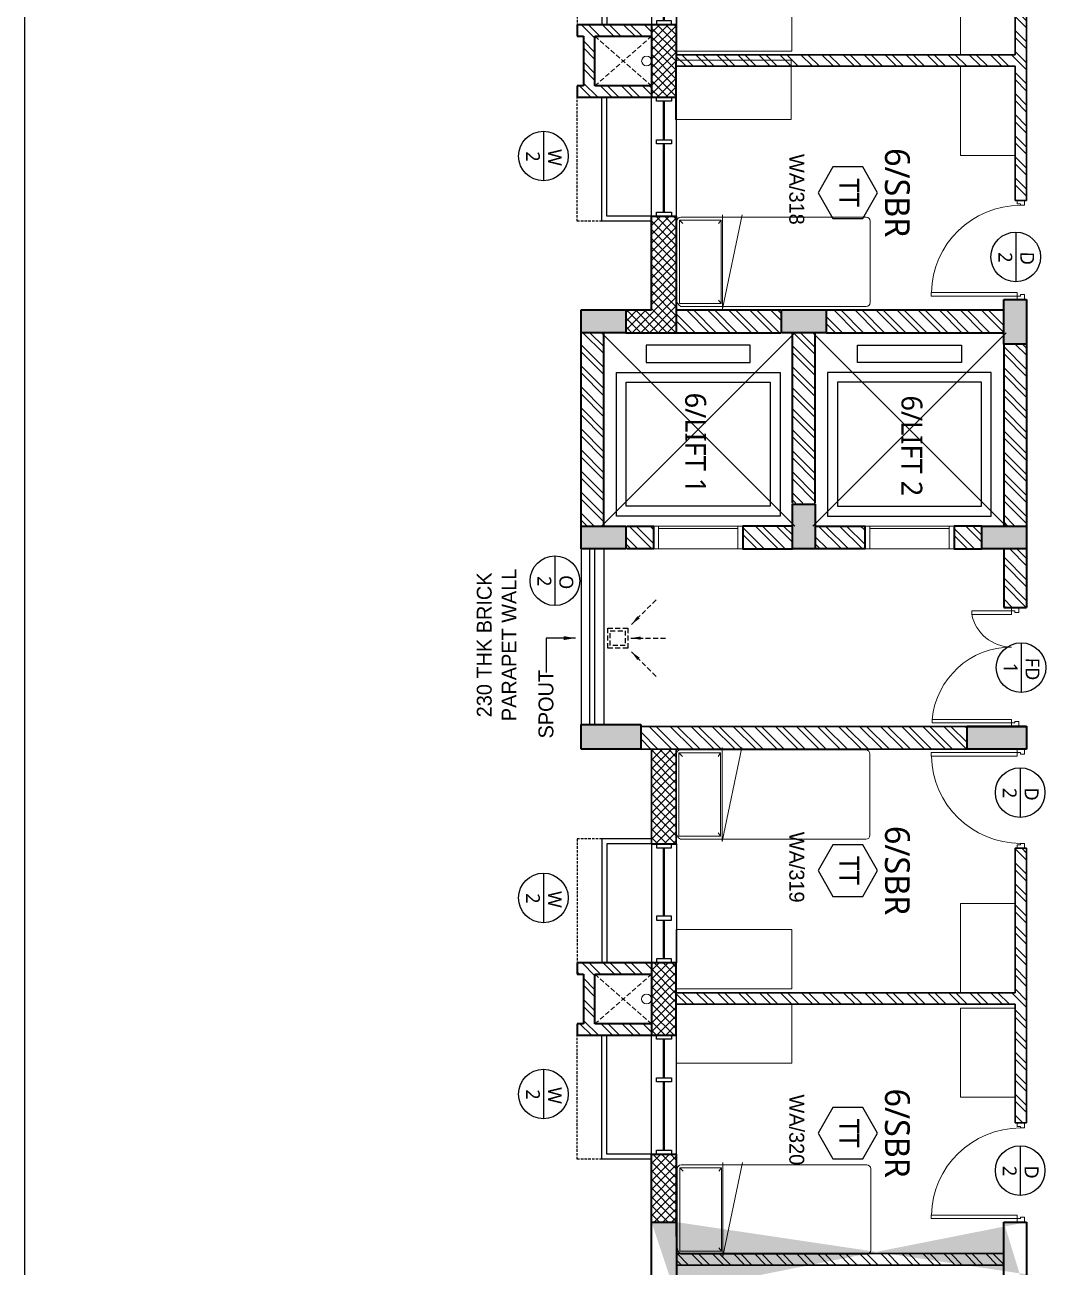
# Model space of a CAD drawing. Header units: millimetres. Extents: x -1127141 to 1597693, y -1835560 to -399335.
# Drawn here: x 1057839 to 1068214, y -523658 to -511129 of the extents above; entities that cross this region are included whole.
import ezdxf
from ezdxf.enums import TextEntityAlignment as Align

# ---------------------------------------------------------------- set-up
doc = ezdxf.new("R2010")
doc.units = ezdxf.units.MM
doc.header["$MEASUREMENT"] = 0
for name, pattern in [('DASHED2', [0.375, 0.25, -0.125]), ('HIDDEN', [0.375, 0.25, -0.125]), ('HIDDEN2', [4.7625, 3.175, -1.5875])]:
    doc.linetypes.add(name, pattern=pattern)
for name, color, linetype in [('A-Anno Tags', 6, 'Continuous'), ('A-Elevation', 4, 'Continuous'), ('A-Wall Patt', 8, 'Continuous'), ('A-Window', 4, 'Continuous'), ('Anno_Frames', 7, 'Continuous'), ('COLUMN', 5, 'Continuous'), ('elel', 6, 'Continuous'), ('S-Conc Patt', 9, 'Continuous')]:
    doc.layers.add(name, color=color, linetype=linetype)
for name, color, linetype, lineweight in [('A-Detail Lines', 8, 'Continuous', 25), ('A-Door', 4, 'Continuous', 9), ('A-Wall Sec', 1, 'Continuous', 30), ('Ann_TitleBlock 2', 5, 'Continuous', 25), ('Anno_Tittleblock', 5, 'Continuous', 13), ('column hatch', 12, 'Continuous', 5), ('E-CABLE TRAY', 32, 'Continuous', 18), ('frntr', 32, 'Continuous', 9), ('rwp', 231, 'Continuous', 5), ('S-Concrete', 40, 'Continuous', 30), ('shaft', 252, 'HIDDEN2', 5), ('text', 7, 'Continuous', 9)]:
    doc.layers.add(name, color=color, linetype=linetype, lineweight=lineweight)
doc.styles.add('IIITD @ 100', font='trebuc.ttf', dxfattribs={"height": 210})
doc.styles.get("Standard").update_dxf_attribs({"font": 'trebuc.ttf'})
doc.styles.add('TITLE', font='swissel.ttf', dxfattribs={"height": 4.3})
doc.dimstyles.new('IIITD_WD_M @ 100', dxfattribs={"dimscale": 100, "dimtxt": 1.5, "dimasz": 1, "dimexe": 0.5, "dimexo": 0.25, "dimgap": 0.3, "dimtad": 1, "dimdec": 0, "dimrnd": 5, "dimzin": 0, "dimdsep": 46, "dimtxsty": 'Standard', "dimblk": 'ARCHTICK', "dimcen": 0.2, "dimdle": 1, "dimclrd": 256, "dimclre": 256, "dimadec": 0, "dimazin": 0, "dimtfac": 1, "dimtdec": 0, "dimtofl": 0, "dimtmove": 0, "dimatfit": 0, "dimfxl": 2, "dimfxlon": 1, "dimtolj": 1, "dimtzin": 0, "dimlwd": -1, "dimlwe": -1, "dimarcsym": 0})
pattern_1 = [(315, (1237323.42, 119140.81), (106.066017, 106.066017), []), (315, (1237323.42, 119070.1), (106.066017, 106.066017), [])]

# ---------------------------------------------------------------- blocks, each defined once
blk = doc.blocks.new('*U29')
at = {"layer": 'A-Anno Tags'}
blk.add_lwpolyline([(-250, 0), (250, 0)], dxfattribs=at)
blk.add_circle((0, 0), 250, dxfattribs=at)
at = {"layer": 'Anno_Frames', "color": 7}
for tag, rotation, p in [('ENTITY', 359.7608, (15, 185)), ('ENTITYNO', 0.1757, (4, -36))]:
    blk.add_attdef(tag, text='', height=140, rotation=rotation, dxfattribs=at).set_placement(p, align=Align.TOP_CENTER)
blk = doc.blocks.new('Room Tag with Finish')
blk.add_lwpolyline([(0, 0), (-2.6, -1.5), (-2.6, -4.5), (0, -6), (2.6, -4.5), (2.6, -1.5)], close=True)
at = {"layer": 'Anno_Frames'}
blk.add_attdef('ROOM_NAME', text='', height=2.5, dxfattribs=at).set_placement((0, 0), align=Align.BOTTOM_CENTER)
blk.add_attdef('FF', text='', height=2, dxfattribs=at).set_placement((0, -1.85), align=Align.TOP_CENTER)
blk = doc.blocks.new('ABL_Door_S - 1000 x 2100-11-3 Second Floor Lvl')
at = {"layer": 'A-Door', "color": 5}
for p, q in [((-500, 38), (-450, 38)), ((-500, -38), (-500, 38)), ((-450, 38), (-450, -3)), ((450, 38), (450, -3)), ((500, 38), (450, 38)), ((500, -38), (500, 38)), ((-500, -38), (-465, -38)), ((-465, -3), (-450, -3)), ((-465, -38), (-465, -3)), ((-430, -38), (-465, -38)), ((465, -3), (450, -3)), ((465, -38), (465, -3)), ((500, -38), (465, -38))]:
    blk.add_line(p, q, dxfattribs=at)
at = {"layer": 'A-Door', "color": 5, "lineweight": 18}
for p, q in [((-465, -38), (-465, -903)), ((-430, -38), (-430, -903)), ((-430, -903), (-465, -903))]:
    blk.add_line(p, q, dxfattribs=at)
at = {"layer": 'A-Door'}
blk.add_arc((-450, -2), 900, 271.2981, 359.9894, dxfattribs=at)
blk = doc.blocks.new('Lift Door')
at = {"layer": 'A-Door'}
for p, q in [((-15860, -5817), (-15860, -6617)), ((-15655, -6617), (-15655, -5817)), ((-15630, -6617), (-15630, -5817))]:
    blk.add_line(p, q, dxfattribs=at)
for points in [[(-15860, -5767), (-15860, -5817), (-15630, -5817), (-15630, -5767)], [(-15860, -6667), (-15860, -6617), (-15630, -6617), (-15630, -6667)]]:
    blk.add_lwpolyline(points, dxfattribs=at)
blk = doc.blocks.new('Lift Room')
at = {"layer": 'A-Detail Lines'}
for p, q in [((-15630, 122925), (-13680, 124875)), ((-15630, 124875), (-13680, 122925))]:
    blk.add_line(p, q, dxfattribs=at)
blk.add_lwpolyline([(-15430, 124625), (-14180, 124625), (-14180, 123175), (-15430, 123175)], close=True, dxfattribs=at)
at = {"layer": 'A-Elevation'}
for points in [[(-15530, 124725), (-14080, 124725), (-14080, 123075), (-15530, 123075)], [(-13805, 124425), (-13980, 124425), (-13980, 123375), (-13805, 123375)]]:
    blk.add_lwpolyline(points, close=True, dxfattribs=at)
blk = doc.blocks.new('W 1200')
at = {"layer": 'A-Window', "linetype": 'HIDDEN', "ltscale": 100}
for p, q in [((552588, 7900), (552588, 9150)), ((552838, 7900), (552588, 7900))]:
    blk.add_line(p, q, dxfattribs=at)
at = {"layer": 'A-Window', "color": 2, "lineweight": 40}
for p, q in [((553463, 8720), (553463, 9110)), ((553463, 7990), (553463, 8680))]:
    blk.add_line(p, q, dxfattribs=at)
at = {"layer": 'A-Window', "color": 5}
for points in [[(553338, 7900), (552838, 7900), (552838, 9150)], [(553338, 7950), (552888, 7950), (552888, 9150)]]:
    blk.add_lwpolyline(points, dxfattribs=at)
at = {"layer": 'A-Window'}
for points in [[(553338, 7950), (553338, 9150)], [(553588, 7950), (553588, 9150)], [(553388, 8680), (553388, 8720), (553538, 8720), (553538, 8680), (553388, 8680)]]:
    blk.add_lwpolyline(points, dxfattribs=at)
for points in [[(553388, 9150), (553538, 9150), (553538, 9110), (553388, 9110)], [(553388, 7990), (553538, 7990), (553538, 7950), (553388, 7950)]]:
    blk.add_lwpolyline(points, close=True, dxfattribs=at)
blk = doc.blocks.new('Door 1200')
at = {"layer": 'A-Door', "color": 5, "lineweight": 18}
for p, q in [((524084, 16182), (524084, 16132)), ((524084, 16182), (524159, 16182)), ((524159, 16182), (524159, 16147)), ((524084, 16132), (524124, 16132)), ((524124, 16147), (524124, 16132)), ((524159, 16147), (524124, 16147)), ((524159, 16147), (524557, 16147)), ((524159, 16112), (524159, 16147)), ((524159, 16112), (524557, 16112)), ((524557, 16147), (524557, 16112)), ((524159, 15052), (524159, 15017)), ((524159, 15052), (524958, 15052)), ((524958, 15017), (524958, 15052)), ((524084, 15032), (524124, 15032)), ((524084, 14982), (524084, 15032)), ((524084, 14982), (524159, 14982)), ((524124, 15017), (524124, 15032)), ((524159, 15017), (524124, 15017)), ((524159, 14982), (524159, 15017)), ((524159, 15017), (524958, 15017))]:
    blk.add_line(p, q, dxfattribs=at)
at = {"layer": 'A-Door', "lineweight": 18}
for centre, radius, start, end in [((524155, 16193), 411, 270.5695, 348.692), ((524157, 14978), 804, 5.3147, 89.8716)]:
    blk.add_arc(centre, radius, start, end, dxfattribs=at)
blk = doc.blocks.new('*U377')
at = {"layer": 'A-Anno Tags'}
blk.add_lwpolyline([(-250, 0), (250, 0)], dxfattribs=at)
blk.add_circle((0, 0), 250, dxfattribs=at)
at = {"layer": 'Anno_Frames', "color": 7}
for tag, rotation, p in [('ENTITY', 359.7608, (15, 185)), ('ENTITYNO', 0.1757, (4, -36))]:
    blk.add_attdef(tag, text='', height=140, rotation=rotation, dxfattribs=at).set_placement(p, align=Align.TOP_CENTER)
blk = doc.blocks.new('_ArchTick')
at = {"color": 0, "linetype": 'ByBlock', "const_width": 0.15}
blk.add_lwpolyline([(-0.5, -0.5), (0.5, 0.5)], dxfattribs=at)
blk = doc.blocks.new('GFHRTRTWHT')
at = {"layer": 'S-Conc Patt'}
h = blk.add_hatch(color=256, dxfattribs=at)
h.paths.add_polyline_path([(165415, -28821), (166151, -28678), (166198, -28923), (165462, -29067)])
h.paths.add_polyline_path([(149747, -32123), (149699, -31878), (150720, -31679), (150768, -31925)])
h.paths.add_polyline_path([(162410, -29662), (162362, -29416), (163383, -29218), (163431, -29463)])
h.paths.add_polyline_path([(159244, -30277), (159196, -30032), (160217, -29833), (160265, -30079)])
h.paths.add_polyline_path([(156078, -30892), (156031, -30647), (157052, -30449), (157099, -30694)])
h.paths.add_polyline_path([(152913, -31508), (152865, -31262), (153886, -31064), (153934, -31309)])
h.paths.add_polyline_path([(160824, -21505), (160777, -21259), (161797, -21061), (161845, -21306)])
h.paths.add_polyline_path([(157659, -22120), (157611, -21875), (158632, -21676), (158679, -21922)])
h.paths.add_polyline_path([(154492, -22733), (154445, -22488), (155466, -22289), (155513, -22535)])
h.paths.add_polyline_path([(144995, -24579), (144947, -24334), (145968, -24136), (146016, -24381)])
h.paths.add_polyline_path([(148161, -23964), (148113, -23719), (149134, -23520), (149182, -23766)])
h.paths.add_polyline_path([(151327, -23349), (151279, -23103), (152300, -22905), (152348, -23150)])
h.paths.add_polyline_path([(159449, -26641), (159493, -26866), (158757, -27009), (158713, -26784)])
h.paths.add_polyline_path([(159119, -24943), (159163, -25169), (158427, -25312), (158383, -25086)])
h.paths.add_polyline_path([(153117, -27871), (153161, -28097), (152425, -28240), (152381, -28014)])
h.paths.add_polyline_path([(152788, -26174), (152831, -26400), (152095, -26543), (152051, -26317)])
h.paths.add_polyline_path([(146765, -29106), (146809, -29332), (146073, -29475), (146029, -29249)])
h.paths.add_polyline_path([(146435, -27409), (146479, -27634), (145743, -27777), (145699, -27552)])
h.paths.add_polyline_path([(169725, -26364), (169582, -25628), (169827, -25581), (169971, -26317)])
h.paths.add_polyline_path([(142808, -35843), (142058, -35843), (142058, -35593), (142808, -35593)])
h.paths.add_polyline_path([(139713, -35843), (138963, -35843), (138963, -35593), (139713, -35593)])
h.paths.add_polyline_path([(136678, -35843), (135928, -35843), (135928, -35593), (136678, -35593)])
h.paths.add_polyline_path([(165638, -25438), (165049, -25553), (165093, -25778), (165682, -25664)])
h.paths.add_polyline_path([(169131, -23307), (168988, -22571), (169233, -22523), (169376, -23259)])
h.paths.add_polyline_path([(168392, -19504), (168248, -18768), (168494, -18720), (168637, -19456)])
h.paths.add_polyline_path([(164037, -19586), (164479, -19500), (164523, -19726), (164081, -19812)])
h.paths.add_polyline_path([(164628, -22048), (164542, -21606), (164768, -21562), (164854, -22004)])
h.paths.add_polyline_path([(166371, -19591), (166285, -19149), (166511, -19105), (166597, -19547)])
h.paths.add_polyline_path([(167153, -23615), (167067, -23173), (167293, -23129), (167379, -23571)])
h.paths.add_polyline_path([(166973, -21480), (166531, -21566), (166487, -21340), (166929, -21254)])
h.paths.add_polyline_path([(165154, -23549), (165240, -23991), (165014, -24034), (164928, -23593)])
h.paths.add_polyline_path([(140657, -22684), (139921, -22827), (139873, -22582), (140610, -22439)])
h.paths.add_polyline_path([(142827, -28344), (142713, -27755), (142938, -27711), (143053, -28300)])
h.paths.add_polyline_path([(142126, -30243), (141390, -30386), (141346, -30160), (142083, -30017)])
h.paths.add_polyline_path([(142707, -23794), (141971, -23937), (141923, -23691), (142659, -23548)])
h.paths.add_polyline_path([(141796, -28545), (141060, -28688), (141012, -28442), (141749, -28299)])
h.paths.add_polyline_path([(142805, -33732), (142069, -33876), (142021, -33630), (142757, -33487)])
h.paths.add_polyline_path([(142424, -22341), (141688, -22484), (141640, -22238), (142376, -22095)])
h.paths.add_polyline_path([(137115, -23373), (136379, -23516), (136331, -23270), (137067, -23127)])
h.paths.add_polyline_path([(138258, -29232), (137521, -29375), (137474, -29130), (138210, -28987)])
h.paths.add_polyline_path([(147487, -32822), (146677, -32980), (146630, -32734), (147440, -32577)])
h.paths.add_polyline_path([(136178, -29382), (136178, -30030), (135928, -30030), (135928, -29430)])
h.paths.add_polyline_path([(157993, -63034), (157243, -63034), (157243, -62784), (157993, -62784)])
h.paths.add_polyline_path([(157993, -57754), (157243, -57754), (157243, -57524), (157993, -57524)])
h.paths.add_polyline_path([(157993, -54224), (157243, -54224), (157243, -53974), (157993, -53974)])
h.paths.add_polyline_path([(157993, -59484), (157243, -59484), (157243, -59254), (157993, -59254)])
h.paths.add_polyline_path([(152733, -63034), (151983, -63034), (151983, -62784), (152733, -62784)])
h.paths.add_polyline_path([(152733, -57754), (151983, -57754), (151983, -57524), (152733, -57524)])
h.paths.add_polyline_path([(152733, -54224), (151983, -54224), (151983, -53974), (152733, -53974)])
h.paths.add_polyline_path([(152733, -59484), (151983, -59484), (151983, -59254), (152733, -59254)])
h.paths.add_polyline_path([(147473, -57754), (146723, -57754), (146723, -57524), (147473, -57524)])
h.paths.add_polyline_path([(142628, -51954), (141878, -51954), (141878, -52204), (142628, -52204)])
h.paths.add_polyline_path([(138963, -51954), (139713, -51954), (139713, -52204), (138963, -52204)])
h.paths.add_polyline_path([(135928, -51954), (136678, -51954), (136678, -52204), (135928, -52204)])
h.paths.add_polyline_path([(167378, -54224), (166778, -54224), (166778, -53974), (167378, -53974)])
h.paths.add_polyline_path([(142703, -53974), (141953, -53974), (141953, -54224), (142703, -54224)])
h.paths.add_polyline_path([(147473, -54224), (146723, -54224), (146723, -53974), (147473, -53974)])
h.paths.add_polyline_path([(163178, -54224), (162578, -54224), (162578, -53974), (163178, -53974)])
h.paths.add_polyline_path([(166778, -57524), (167378, -57524), (167378, -57754), (166778, -57754)])
h.paths.add_polyline_path([(163178, -57754), (162578, -57754), (162578, -57524), (163178, -57524)])
h.paths.add_polyline_path([(144503, -63994), (143753, -63994), (143753, -63744), (144503, -63744)])
h.paths.add_polyline_path([(136178, -59504), (136178, -58754), (135928, -58754), (135928, -59504)])
h.paths.add_polyline_path([(139098, -59504), (138348, -59504), (138348, -59254), (139098, -59254)])
h.paths.add_polyline_path([(144503, -65474), (143753, -65474), (143753, -65224), (144503, -65224)])
h.paths.add_polyline_path([(142703, -65474), (141953, -65474), (141953, -65224), (142703, -65224)])
h.paths.add_polyline_path([(142703, -59504), (141953, -59504), (141953, -59254), (142703, -59254)])
h.paths.add_polyline_path([(142703, -57754), (141953, -57754), (141953, -57524), (142703, -57524)])
h.paths.add_polyline_path([(143753, -59854), (143753, -59254), (143983, -59254), (143983, -59854)])
h.paths.add_polyline_path([(164943, -59704), (164943, -59254), (165173, -59254), (165173, -59704)])
h.paths.add_polyline_path([(162658, -59254), (163108, -59254), (163108, -59484), (162658, -59484)])
h.paths.add_polyline_path([(164943, -63744), (164943, -63294), (165173, -63294), (165173, -63744)])
h.paths.add_polyline_path([(162763, -63744), (162763, -63294), (162993, -63294), (162993, -63744)])
h.paths.add_polyline_path([(165173, -61614), (164723, -61614), (164723, -61384), (165173, -61384)])
h.paths.add_polyline_path([(162763, -61724), (162763, -61274), (162993, -61274), (162993, -61724)])
h.paths.add_polyline_path([(166963, -59854), (166963, -59254), (167193, -59254), (167193, -59854)])
h.paths.add_polyline_path([(147213, -63994), (147213, -63244), (146963, -63244), (146963, -63994)])
h.paths.add_polyline_path([(166943, -63743), (166943, -63143), (167193, -63143), (167193, -63743)])
h.paths.add_polyline_path([(139098, -65474), (138348, -65474), (138348, -65224), (139098, -65224)])
h.paths.add_polyline_path([(147193, -59254), (147193, -60004), (146963, -60004), (146963, -59254)])
edge = h.paths.add_edge_path()
edge.add_line((172713, -63034), (171963, -63034))
edge.add_line((171963, -62784), (172713, -62784))
edge.add_line((171963, -63034), (171963, -62784))
edge.add_line((172713, -57754), (171963, -57754))
edge.add_line((171963, -57524), (172713, -57524))
edge.add_line((171963, -57754), (171963, -57524))
edge.add_line((172713, -54224), (171963, -54224))
edge.add_line((171963, -53974), (172713, -53974))
edge.add_line((171963, -54224), (171963, -53974))
edge.add_line((172713, -59484), (171963, -59484))
edge.add_line((171963, -59254), (172713, -59254))
edge.add_line((171963, -59484), (171963, -59254))
h.paths.add_polyline_path([(183233, -57754), (182483, -57754), (182483, -57524), (183233, -57524)])
h.paths.add_polyline_path([(183233, -54224), (182483, -54224), (182483, -53974), (183233, -53974)])
h.paths.add_polyline_path([(182993, -59254), (182993, -60004), (182763, -60004), (182763, -59254)])
h.paths.add_polyline_path([(177973, -63034), (177223, -63034), (177223, -62784), (177973, -62784)])
h.paths.add_polyline_path([(177973, -57754), (177223, -57754), (177223, -57524), (177973, -57524)])
h.paths.add_polyline_path([(177973, -54224), (177223, -54224), (177223, -53974), (177973, -53974)])
h.paths.add_polyline_path([(177973, -59484), (177223, -59484), (177223, -59254), (177973, -59254)])
h.paths.add_polyline_path([(172713, -63034), (171963, -63034), (171963, -62784), (172713, -62784)], flags=17)
h.paths.add_polyline_path([(172713, -57754), (171963, -57754), (171963, -57524), (172713, -57524)], flags=17)
h.paths.add_polyline_path([(172713, -54224), (171963, -54224), (171963, -53974), (172713, -53974)], flags=17)
h.paths.add_polyline_path([(172713, -59484), (171963, -59484), (171963, -59254), (172713, -59254)], flags=17)
h.paths.add_polyline_path([(190398, -64829), (190398, -64229), (190148, -64229), (190148, -64829)])
h.paths.add_polyline_path([(190398, -54224), (189798, -54224), (189798, -53974), (190398, -53974)])
h.paths.add_polyline_path([(186198, -54224), (185598, -54224), (185598, -53974), (186198, -53974)])
h.paths.add_polyline_path([(190398, -57754), (189798, -57754), (189798, -57524), (190398, -57524)])
h.paths.add_polyline_path([(186198, -57754), (185598, -57754), (185598, -57524), (186198, -57524)])
h.paths.add_polyline_path([(190398, -60004), (190398, -59254), (190148, -59254), (190148, -60004)])
h.paths.add_polyline_path([(185448, -64829), (186198, -64829), (186198, -64579), (185448, -64579)])
h.paths.add_polyline_path([(186198, -60004), (186198, -59254), (185968, -59254), (185968, -60004)])
h.paths.add_polyline_path([(182743, -64829), (182743, -64079), (182993, -64079), (182993, -64829)])
at = {"layer": 'S-Concrete', "lineweight": 35}
for p, q in [((162658, -59484), (162658, -59254)), ((162658, -59254), (163108, -59254)), ((163108, -59254), (163108, -59484)), ((164943, -59254), (165173, -59254)), ((164943, -59704), (164943, -59254)), ((165173, -59254), (165173, -59704)), ((166963, -59254), (167193, -59254)), ((166963, -59854), (166963, -59254)), ((167193, -59254), (167193, -59854)), ((171963, -59484), (171963, -59254)), ((171963, -59254), (172713, -59254)), ((163108, -59484), (162658, -59484)), ((172713, -59484), (171963, -59484)), ((165173, -59704), (164943, -59704)), ((167193, -59854), (166963, -59854)), ((162763, -61274), (162993, -61274)), ((162763, -61724), (162763, -61274)), ((162993, -61274), (162993, -61724)), ((164723, -61614), (164723, -61384)), ((164723, -61384), (165173, -61384)), ((165173, -61384), (165173, -61614)), ((165173, -61614), (164723, -61614)), ((162993, -61724), (162763, -61724)), ((171963, -63034), (171963, -62784)), ((171963, -62784), (172713, -62784)), ((166943, -63143), (167193, -63143)), ((166943, -63743), (166943, -63143)), ((167193, -63143), (167193, -63743)), ((172713, -63034), (171963, -63034)), ((162763, -63294), (162993, -63294)), ((162763, -63744), (162763, -63294)), ((162993, -63294), (162993, -63744)), ((164943, -63294), (165173, -63294)), ((164943, -63744), (164943, -63294)), ((165173, -63294), (165173, -63744)), ((162993, -63744), (162763, -63744)), ((165173, -63744), (164943, -63744)), ((167193, -63743), (166943, -63743))]:
    blk.add_line(p, q, dxfattribs=at)
blk = doc.blocks.new('bed')
at = {"layer": 'frntr'}
for p, q in [((268673, -306927), (268673, -308179)), ((269533, -306887), (268713, -306887)), ((269573, -308377), (269573, -306927)), ((269598, -308377), (268648, -308179)), ((268673, -308179), (268673, -308377)), ((268648, -308377), (269448, -308377)), ((268673, -308377), (268673, -308797)), ((269543, -308391), (268703, -308391)), ((268703, -308391), (268703, -308811)), ((268703, -308391), (268738, -308417)), ((269598, -308377), (269448, -308377)), ((269543, -308391), (269508, -308417)), ((269543, -308811), (269543, -308391)), ((269573, -308797), (269573, -308377)), ((268703, -308811), (268738, -308777)), ((268703, -308811), (269543, -308811)), ((268713, -308837), (269510, -308837))]:
    blk.add_line(p, q, dxfattribs=at)
for centre, radius, start, end in [((268713, -306927), 40, 90, 180), ((269533, -306927), 40, 0, 90), ((268713, -308797), 40, 180, 270), ((269506, -308762), 75.2, 267.3338, 332.1559)]:
    blk.add_arc(centre, radius, start, end, dxfattribs=at)
blk = doc.blocks.new('wardrobe')
at = {"layer": 'frntr'}
for p, q in [((266249, -309334), (266799, -309334)), ((266249, -310234), (266249, -309334)), ((266799, -310234), (266799, -309334)), ((266799, -309334), (266799, -310234)), ((266799, -310234), (266249, -310234))]:
    blk.add_line(p, q, dxfattribs=at)
blk = doc.blocks.new('table')
at = {"layer": 'frntr'}
for p, q in [((268968, -309087), (269568, -309087)), ((268968, -309087), (268968, -310253)), ((269568, -310255), (269568, -309087)), ((268968, -310253), (269568, -310253))]:
    blk.add_line(p, q, dxfattribs=at)
blk = doc.blocks.new('aaa')
at = {"layer": 'frntr', "rotation": 90}
blk.add_blockref('wardrobe', (-40627, -573636), dxfattribs=at)
at = {"layer": 'frntr'}
for name, p in [('bed', (-1515, -1414)), ('table', (0, 0))]:
    blk.add_blockref(name, p, dxfattribs=at)
blk = doc.blocks.new('bbbb')
at = {"layer": 'frntr', "rotation": 90}
blk.add_blockref('wardrobe', (-39613, -573636), dxfattribs=at)
at = {"layer": 'frntr'}
for name, p in [('bed', (2630, -1404)), ('table', (710, 0))]:
    blk.add_blockref(name, p, dxfattribs=at)
blk = doc.blocks.new('column 2.04')
at = {"layer": 'S-Conc Patt'}
h = blk.add_hatch(color=256, dxfattribs=at)
h.paths.add_polyline_path([(552592, -205173), (553328, -205030), (553376, -205276), (552640, -205419)])
h.paths.add_polyline_path([(536924, -208475), (536877, -208230), (537898, -208032), (537945, -208277)])
h.paths.add_polyline_path([(549587, -206014), (549540, -205769), (550561, -205570), (550608, -205816)])
h.paths.add_polyline_path([(546422, -206629), (546374, -206384), (547395, -206185), (547443, -206431)])
h.paths.add_polyline_path([(543256, -207245), (543208, -206999), (544229, -206801), (544277, -207046)])
h.paths.add_polyline_path([(540090, -207860), (540042, -207615), (541063, -207416), (541111, -207662)])
h.paths.add_polyline_path([(548002, -197857), (547954, -197611), (548975, -197413), (549023, -197658)])
h.paths.add_polyline_path([(544836, -198472), (544788, -198227), (545809, -198028), (545857, -198274)])
h.paths.add_polyline_path([(541670, -199086), (541622, -198840), (542643, -198642), (542691, -198887)])
h.paths.add_polyline_path([(532173, -200932), (532125, -200686), (533146, -200488), (533194, -200733)])
h.paths.add_polyline_path([(535338, -200316), (535291, -200071), (536312, -199872), (536359, -200118)])
h.paths.add_polyline_path([(538504, -199701), (538456, -199455), (539477, -199257), (539525, -199502)])
h.paths.add_polyline_path([(546627, -202993), (546670, -203219), (545934, -203362), (545890, -203136)])
h.paths.add_polyline_path([(546297, -201295), (546340, -201521), (545604, -201664), (545560, -201438)])
h.paths.add_polyline_path([(540295, -204224), (540339, -204449), (539603, -204592), (539559, -204367)])
h.paths.add_polyline_path([(539965, -202526), (540009, -202752), (539273, -202895), (539229, -202669)])
h.paths.add_polyline_path([(533943, -205458), (533986, -205684), (533250, -205827), (533206, -205601)])
h.paths.add_polyline_path([(533613, -203761), (533656, -203987), (532920, -204130), (532876, -203904)])
h.paths.add_polyline_path([(556903, -202717), (556760, -201981), (557005, -201933), (557148, -202669)])
h.paths.add_polyline_path([(529985, -212195), (529236, -212195), (529236, -211945), (529985, -211945)])
h.paths.add_polyline_path([(526890, -212195), (526140, -212195), (526140, -211945), (526890, -211945)])
h.paths.add_polyline_path([(523855, -212195), (523105, -212195), (523105, -211945), (523855, -211945)])
h.paths.add_polyline_path([(552816, -201790), (552227, -201905), (552271, -202131), (552860, -202016)])
h.paths.add_polyline_path([(556308, -199659), (556165, -198923), (556411, -198875), (556554, -199611)])
h.paths.add_polyline_path([(555569, -195856), (555426, -195120), (555671, -195072), (555815, -195808)])
h.paths.add_polyline_path([(551215, -195938), (551657, -195853), (551700, -196078), (551259, -196164)])
h.paths.add_polyline_path([(551805, -198400), (551719, -197959), (551945, -197915), (552031, -198356)])
h.paths.add_polyline_path([(553549, -195943), (553463, -195501), (553689, -195458), (553774, -195899)])
h.paths.add_polyline_path([(554331, -199967), (554245, -199525), (554471, -199482), (554557, -199923)])
h.paths.add_polyline_path([(554150, -197832), (553709, -197918), (553665, -197692), (554106, -197607)])
h.paths.add_polyline_path([(552331, -199901), (552417, -200343), (552191, -200387), (552106, -199945)])
h.paths.add_polyline_path([(527835, -199036), (527099, -199179), (527051, -198934), (527787, -198791)])
h.paths.add_polyline_path([(530005, -204696), (529890, -204107), (530116, -204064), (530230, -204653)])
h.paths.add_polyline_path([(529304, -206595), (528568, -206738), (528524, -206512), (529260, -206369)])
h.paths.add_polyline_path([(529884, -200146), (529148, -200289), (529100, -200043), (529837, -199900)])
h.paths.add_polyline_path([(528920, -212495), (528320, -212495), (528320, -212245), (528920, -212245)])
h.paths.add_polyline_path([(523855, -212495), (523105, -212495), (523105, -212245), (523855, -212245)])
h.paths.add_polyline_path([(531575, -212245), (532175, -212245), (532175, -212495), (531575, -212495)])
h.paths.add_polyline_path([(526890, -212495), (526140, -212495), (526140, -212245), (526890, -212245)])
h.paths.add_polyline_path([(528974, -204897), (528238, -205040), (528190, -204794), (528926, -204651)])
h.paths.add_polyline_path([(529982, -210085), (529246, -210228), (529198, -209982), (529935, -209839)])
h.paths.add_polyline_path([(529602, -198693), (528865, -198836), (528818, -198590), (529554, -198447)])
h.paths.add_polyline_path([(524292, -199725), (523556, -199868), (523509, -199622), (524245, -199479)])
h.paths.add_polyline_path([(525435, -205585), (524699, -205728), (524651, -205482), (525387, -205339)])
h.paths.add_polyline_path([(534665, -209174), (533855, -209332), (533807, -209086), (534617, -208929)])
h.paths.add_polyline_path([(523355, -205734), (523355, -206382), (523105, -206382), (523105, -205782)])
h.paths.add_polyline_path([(545171, -239386), (544421, -239386), (544421, -239136), (545171, -239136)])
h.paths.add_polyline_path([(545171, -234106), (544421, -234106), (544421, -233876), (545171, -233876)])
h.paths.add_polyline_path([(545171, -230576), (544421, -230576), (544421, -230326), (545171, -230326)])
h.paths.add_polyline_path([(545171, -235836), (544421, -235836), (544421, -235606), (545171, -235606)])
h.paths.add_polyline_path([(539911, -239386), (539161, -239386), (539161, -239136), (539911, -239136)])
h.paths.add_polyline_path([(539911, -234106), (539161, -234106), (539161, -233876), (539911, -233876)])
h.paths.add_polyline_path([(539911, -230576), (539161, -230576), (539161, -230326), (539911, -230326)])
h.paths.add_polyline_path([(539911, -235836), (539161, -235836), (539161, -235606), (539911, -235606)])
h.paths.add_polyline_path([(534651, -234106), (533901, -234106), (533901, -233876), (534651, -233876)])
h.paths.add_polyline_path([(529806, -228306), (529056, -228306), (529056, -228556), (529806, -228556)])
h.paths.add_polyline_path([(526140, -228306), (526890, -228306), (526890, -228556), (526140, -228556)])
h.paths.add_polyline_path([(523105, -228306), (523855, -228306), (523855, -228556), (523105, -228556)])
h.paths.add_polyline_path([(554556, -230576), (553956, -230576), (553956, -230326), (554556, -230326)])
h.paths.add_polyline_path([(529881, -230326), (529131, -230326), (529131, -230576), (529881, -230576)])
h.paths.add_polyline_path([(534651, -230576), (533901, -230576), (533901, -230326), (534651, -230326)])
h.paths.add_polyline_path([(550356, -230576), (549756, -230576), (549756, -230326), (550356, -230326)])
h.paths.add_polyline_path([(553956, -233876), (554556, -233876), (554556, -234106), (553956, -234106)])
h.paths.add_polyline_path([(550356, -234106), (549756, -234106), (549756, -233876), (550356, -233876)])
h.paths.add_polyline_path([(531681, -240346), (530931, -240346), (530931, -240096), (531681, -240096)])
h.paths.add_polyline_path([(523355, -235856), (523355, -235106), (523105, -235106), (523105, -235856)])
h.paths.add_polyline_path([(526276, -235856), (525526, -235856), (525526, -235606), (526276, -235606)])
h.paths.add_polyline_path([(531681, -241826), (530931, -241826), (530931, -241576), (531681, -241576)])
h.paths.add_polyline_path([(529881, -241826), (529131, -241826), (529131, -241576), (529881, -241576)])
h.paths.add_polyline_path([(529881, -235856), (529131, -235856), (529131, -235606), (529881, -235606)])
h.paths.add_polyline_path([(529881, -234106), (529131, -234106), (529131, -233876), (529881, -233876)])
h.paths.add_polyline_path([(530931, -236206), (530931, -235606), (531161, -235606), (531161, -236206)])
h.paths.add_polyline_path([(552121, -236056), (552121, -235606), (552351, -235606), (552351, -236056)])
h.paths.add_polyline_path([(549836, -235606), (550286, -235606), (550286, -235836), (549836, -235836)])
h.paths.add_polyline_path([(552121, -240096), (552121, -239646), (552351, -239646), (552351, -240096)])
h.paths.add_polyline_path([(549941, -240096), (549941, -239646), (550171, -239646), (550171, -240096)])
h.paths.add_polyline_path([(552351, -237966), (551901, -237966), (551901, -237736), (552351, -237736)])
h.paths.add_polyline_path([(549941, -238076), (549941, -237626), (550171, -237626), (550171, -238076)])
h.paths.add_polyline_path([(554141, -236206), (554141, -235606), (554371, -235606), (554371, -236206)])
h.paths.add_polyline_path([(534391, -240346), (534391, -239596), (534141, -239596), (534141, -240346)])
h.paths.add_polyline_path([(554121, -240095), (554121, -239495), (554371, -239495), (554371, -240095)])
h.paths.add_polyline_path([(523105, -228006), (523855, -228006), (523855, -228256), (523105, -228256)])
h.paths.add_polyline_path([(532175, -228256), (531575, -228256), (531575, -228006), (532175, -228006)])
h.paths.add_polyline_path([(528320, -217506), (528920, -217506), (528920, -217736), (528320, -217736)])
h.paths.add_polyline_path([(528920, -228256), (528320, -228256), (528320, -228006), (528920, -228006)])
h.paths.add_polyline_path([(528320, -222766), (528920, -222766), (528920, -222996), (528320, -222996)])
h.paths.add_polyline_path([(526890, -217736), (526290, -217736), (526290, -217506), (526890, -217506)])
h.paths.add_polyline_path([(526890, -222996), (526290, -222996), (526290, -222766), (526890, -222766)])
h.paths.add_polyline_path([(526140, -228006), (526890, -228006), (526890, -228256), (526140, -228256)])
h.paths.add_polyline_path([(526276, -241826), (525526, -241826), (525526, -241576), (526276, -241576)])
h.paths.add_polyline_path([(523355, -217321), (523355, -217921), (523105, -217921), (523105, -217321)])
h.paths.add_polyline_path([(523355, -222581), (523355, -223181), (523105, -223181), (523105, -222581)])
h.paths.add_polyline_path([(532175, -217320), (532175, -217920), (531925, -217920), (531925, -217320)])
h.paths.add_polyline_path([(532175, -222581), (532175, -223181), (531925, -223181), (531925, -222581)])
h.paths.add_polyline_path([(534371, -235606), (534371, -236356), (534141, -236356), (534141, -235606)])
edge = h.paths.add_edge_path()
edge.add_line((559891, -239386), (559141, -239386))
edge.add_line((559141, -239136), (559891, -239136))
edge.add_line((559141, -239386), (559141, -239136))
edge.add_line((559891, -234106), (559141, -234106))
edge.add_line((559141, -233876), (559891, -233876))
edge.add_line((559141, -234106), (559141, -233876))
edge.add_line((559891, -230576), (559141, -230576))
edge.add_line((559141, -230326), (559891, -230326))
edge.add_line((559141, -230576), (559141, -230326))
edge.add_line((559891, -235836), (559141, -235836))
edge.add_line((559141, -235606), (559891, -235606))
edge.add_line((559141, -235836), (559141, -235606))
h.paths.add_polyline_path([(570411, -234106), (569661, -234106), (569661, -233876), (570411, -233876)])
h.paths.add_polyline_path([(570411, -230576), (569661, -230576), (569661, -230326), (570411, -230326)])
h.paths.add_polyline_path([(570171, -235606), (570171, -236356), (569941, -236356), (569941, -235606)])
h.paths.add_polyline_path([(565151, -239386), (564401, -239386), (564401, -239136), (565151, -239136)])
h.paths.add_polyline_path([(565151, -234106), (564401, -234106), (564401, -233876), (565151, -233876)])
h.paths.add_polyline_path([(565151, -230576), (564401, -230576), (564401, -230326), (565151, -230326)])
h.paths.add_polyline_path([(565151, -235836), (564401, -235836), (564401, -235606), (565151, -235606)])
h.paths.add_polyline_path([(559891, -239386), (559141, -239386), (559141, -239136), (559891, -239136)], flags=17)
h.paths.add_polyline_path([(559891, -234106), (559141, -234106), (559141, -233876), (559891, -233876)], flags=17)
h.paths.add_polyline_path([(559891, -230576), (559141, -230576), (559141, -230326), (559891, -230326)], flags=17)
h.paths.add_polyline_path([(559891, -235836), (559141, -235836), (559141, -235606), (559891, -235606)], flags=17)
h.paths.add_polyline_path([(577576, -241181), (577576, -240581), (577326, -240581), (577326, -241181)])
h.paths.add_polyline_path([(577576, -230576), (576976, -230576), (576976, -230326), (577576, -230326)])
h.paths.add_polyline_path([(573376, -230576), (572776, -230576), (572776, -230326), (573376, -230326)])
h.paths.add_polyline_path([(577576, -234106), (576976, -234106), (576976, -233876), (577576, -233876)])
h.paths.add_polyline_path([(573376, -234106), (572776, -234106), (572776, -233876), (573376, -233876)])
h.paths.add_polyline_path([(577576, -236356), (577576, -235606), (577326, -235606), (577326, -236356)])
h.paths.add_polyline_path([(572626, -241181), (573376, -241181), (573376, -240931), (572626, -240931)])
h.paths.add_polyline_path([(573376, -236356), (573376, -235606), (573146, -235606), (573146, -236356)])
h.paths.add_polyline_path([(569921, -241181), (569921, -240431), (570171, -240431), (570171, -241181)])
at = {"layer": 'S-Concrete', "lineweight": 35}
for p, q in [((549836, -235836), (549836, -235606)), ((549836, -235606), (550286, -235606)), ((550286, -235606), (550286, -235836)), ((552121, -235606), (552351, -235606)), ((552121, -236056), (552121, -235606)), ((552351, -235606), (552351, -236056)), ((554141, -235606), (554371, -235606)), ((554141, -236206), (554141, -235606)), ((554371, -235606), (554371, -236206)), ((559141, -235836), (559141, -235606)), ((559141, -235606), (559891, -235606)), ((550286, -235836), (549836, -235836)), ((559891, -235836), (559141, -235836)), ((552351, -236056), (552121, -236056)), ((554371, -236206), (554141, -236206)), ((549941, -237626), (550171, -237626)), ((549941, -238076), (549941, -237626)), ((550171, -237626), (550171, -238076)), ((551901, -237966), (551901, -237736)), ((551901, -237736), (552351, -237736)), ((552351, -237736), (552351, -237966)), ((552351, -237966), (551901, -237966)), ((550171, -238076), (549941, -238076)), ((559141, -239386), (559141, -239136)), ((559141, -239136), (559891, -239136)), ((559891, -239386), (559141, -239386)), ((554121, -239495), (554371, -239495)), ((554121, -240095), (554121, -239495)), ((554371, -239495), (554371, -240095)), ((549941, -239646), (550171, -239646)), ((549941, -240096), (549941, -239646)), ((550171, -239646), (550171, -240096)), ((552121, -239646), (552351, -239646)), ((552121, -240096), (552121, -239646)), ((552351, -239646), (552351, -240096)), ((550171, -240096), (549941, -240096)), ((552351, -240096), (552121, -240096)), ((554371, -240095), (554121, -240095))]:
    blk.add_line(p, q, dxfattribs=at)
blk = doc.blocks.new('IIITD WD A1- L Format Library')
at = {"layer": 'Anno_Tittleblock', "color": 5}
blk.add_lwpolyline([(0, -7.57), (775, -7.57), (775, 573.91), (0, 573.91)], close=True, dxfattribs=at)
at = {"style": 'TITLE'}
for tag, p, height in [('PROJECT NAME 1', (779.17, 137.4), 2.98), ('PROJECT NAME 2', (779.17, 132.23), 2.98), ('PROJECT_NAME_3', (779.17, 127.37), 2.98), ('1:100@A1', (818.06, 91.92), 2.25), ('A-2.03', (844.81, 84.28), 4), ('03.04.11', (821.96, 84.64), 2.25), ('AC', (827.5, 76.14), 2.25), ('A', (858.85, 75.94), 3.66)]:
    blk.add_attdef(tag, p, '', height=height, dxfattribs=at)
for p in [(780.3, 113.01), (780.3, 106.37)]:
    blk.add_attdef('FIRST FLOOR PLAN', text='', height=3.39, dxfattribs=at).set_placement(p, align=Align.TOP_LEFT)
blk = doc.blocks.new('o2')
at = {"layer": 'A-Detail Lines', "linetype": 'DASHED2', "ltscale": 200}
for points in [[(39154.2, 75265.1), (38954.2, 75265.1), (38954.2, 75465.1), (39154.2, 75465.1)], [(39129.2, 75290.1), (38979.2, 75290.1), (38979.2, 75440.1), (39129.2, 75440.1)]]:
    blk.add_lwpolyline(points, close=True, dxfattribs=at)
at = {"layer": 'A-Elevation'}
for p, q in [((38154.2, 75225.6), (39924.2, 75225.6)), ((38154.2, 74995.6), (39924.2, 74996.3))]:
    blk.add_line(p, q, dxfattribs=at)
at = {"layer": 'elel'}
for p, q in [((38154.2, 75130.6), (39924.2, 75130.6)), ((38154.2, 75080.6), (39924.2, 75080.6))]:
    blk.add_line(p, q, dxfattribs=at)
at = {"layer": 'Anno_Frames'}
blk.add_blockref('*U377', (38475.9, 74731.6), dxfattribs=at).add_auto_attribs({'ENTITY': 'O', 'ENTITYNO': '2'})
at = {"layer": 'A-Anno Tags', "char_height": 150, "width": 4089.554, "attachment_point": 5, "rotation": 180, "style": 'IIITD @ 100'}
for s, insert in [('{\\fCentury Gothic|b0|i0|c0|p34;SPOUT}', (39720.5, 74642.2)), ('{\\fCentury Gothic|b0|i0|c0|p34;230 THK BRICK\\PPARAPET WALL}', (39122.7, 74144.2))]:
    blk.add_mtext(s, dxfattribs=dict(at, insert=insert))
at = {"layer": 'A-Anno Tags'}
blk.add_leader([(39054.2, 74939), (39054.2, 74644.3), (39400.8, 74644.3)], dimstyle='IIITD_WD_M @ 100', override={"dimasz": 1.2, "dimclrd": 256, "dimfxl": 0.18}, dxfattribs=at)
at = {"layer": 'A-Detail Lines', "linetype": 'DASHED2', "ltscale": 200}
for points in [[(39054.2, 75496.3), (39054.2, 75847.8)], [(38915.6, 75503.6), (38667.1, 75752.2)], [(39192.8, 75503.6), (39441.3, 75752.2)]]:
    blk.add_leader(points, dimstyle='IIITD_WD_M @ 100', override={"dimfxl": 2}, dxfattribs=at)

msp = doc.modelspace()

# ---------------------------------------------------------------- hatches: boundary and pattern name
at = {"layer": 'A-Wall Patt'}
h = msp.add_hatch(dxfattribs=at)
h.set_pattern_fill('ANSI37', color=256, scale=500, style=0)
h.set_pattern_definition([(315, (1063295.836, -497307.82), (44.19417, 44.19417), []), (45, (1063295.836, -497307.82), (-44.19417, 44.19417), [])])
h.paths.add_polyline_path([(1063445.8, -498203.8), (1063445.8, -496743.8), (1063195.8, -496743.8), (1063195.8, -498203.8)])
h.paths.add_polyline_path([(1064405.8, -514233.8), (1064405.8, -513058.8), (1064155.8, -513058.8), (1064155.8, -514003.8), (1063895.8, -514003.8), (1063895.8, -514233.8)])
h.paths.add_polyline_path([(1064405.8, -511858.8), (1064406, -511128.8), (1064156, -511128.8), (1064155.9, -511243.8), (1064156, -511243.8), (1064155.9, -511243.8), (1064155.9, -511491.4, -0.0243669), (1064155.9, -511496.3), (1064155.9, -511743.7), (1064156, -511743.8), (1064155.9, -511743.8), (1064155.8, -511858.8)])
h.paths.add_polyline_path([(1064405.8, -509928.8), (1064405.8, -509233.8), (1064155.8, -509233.8), (1064155.8, -509928.8)])
h.paths.add_polyline_path([(1064405.8, -508483.8), (1064405.8, -507798.8), (1064155.1, -507798.8), (1064155.1, -508483.8)])
h.paths.add_polyline_path([(1064405.8, -506598.8), (1064405.8, -505868.8), (1064155.8, -505868.8), (1064155.8, -506598.8)])
h.paths.add_polyline_path([(1064405.8, -504668.8), (1064405.8, -503973.8), (1064155.8, -503973.8), (1064155.8, -504668.8)])
h.paths.add_polyline_path([(1064405.8, -503223.8), (1064405.8, -502538.8), (1064355.8, -502538.8), (1064355.8, -502538.8), (1064205.8, -502538.8), (1064205.8, -502538.8), (1064155.8, -502538.8), (1064155.8, -502538.8), (1064155.8, -503223.8)])
h.paths.add_polyline_path([(1064405.8, -501338.8), (1064405.8, -500608.8), (1064155.8, -500608.8), (1064155.8, -501338.8)])
h.paths.add_polyline_path([(1064405.8, -499408.8), (1064405.8, -498203.8), (1063945.8, -498203.8), (1063945.8, -498453.8), (1064155.8, -498453.8), (1064155.8, -499408.8)])
h = msp.add_hatch(dxfattribs=at)
h.set_pattern_fill('ANSI32', color=256, scale=400, style=0)
h.set_pattern_definition([(315, (1167263.16, -295400.47), (106.06602, 106.06602), []), (315, (1167263.16, -295471.18), (106.06602, 106.06602), [])])
h.paths.add_polyline_path([(1064406, -508973.8), (1064406, -509088.8), (1064405.8, -509088.8), (1064405.8, -508973.8)])
h.paths.add_polyline_path([(1064406, -513888.8), (1064406, -514061.3), (1064405.8, -514061.3), (1064405.8, -513888.8)])
h.paths.add_polyline_path([(1063586, -511243.8), (1063586, -511743.8), (1064156, -511743.8), (1064156, -511243.8)], flags=16)
h.paths.add_polyline_path([(1067935.8, -510233.8), (1067820.8, -510233.8), (1067820.8, -512888.8), (1067935.8, -512888.8)])
h.paths.add_polyline_path([(1064405.8, -511128.8), (1064405.8, -511858.8), (1064406, -511858.8), (1064406, -511546.3), (1067820.8, -511546.3), (1067820.8, -511431.3), (1064406, -511431.3), (1064406, -511128.8)])
h.paths.add_polyline_path([(1064155.8, -511858.8), (1064155.8, -511128.8), (1063406, -511128.8), (1063406, -511243.8), (1063471, -511243.8), (1063471, -511743.8), (1063406, -511743.8), (1063406, -511858.8)])
h.paths.add_polyline_path([(1064156, -511128.8), (1064206, -511128.8), (1064206, -511128.8)])
h = msp.add_hatch(dxfattribs=at)
h.set_pattern_fill('ANSI32', color=256, scale=400, style=0)
h.set_pattern_definition(pattern_1)
h.paths.add_polyline_path([(1067935.8, -517003.8), (1067935.8, -516413.8), (1067705.8, -516413.8), (1067705.8, -517003.8)])
h.paths.add_polyline_path([(1064175.8, -516413.8), (1064175.8, -516183.8), (1063905.8, -516183.8), (1063905.8, -516413.8)])
h.paths.add_polyline_path([(1067705.8, -514233.8), (1067705.8, -514003.8), (1065920.8, -514003.6), (1065920.8, -514233.6)])
h.paths.add_polyline_path([(1067935.8, -516183.8), (1067935.8, -514348.8), (1067705.8, -514348.8), (1067705.8, -516158.6), (1067731.1, -516183.8)])
h.paths.add_polyline_path([(1067475.8, -516413.8), (1067475.8, -516183.8), (1067205.8, -516183.8), (1067205.8, -516413.8)])
h.paths.add_polyline_path([(1066305.8, -516413.8), (1066305.8, -516183.8), (1065805.8, -516183.8), (1065805.8, -516413.8)])
h.paths.add_polyline_path([(1065805.8, -515953.8), (1065805.8, -514258.6), (1065780.9, -514233.6), (1065600.8, -514233.6), (1065575.8, -514258.6), (1065575.8, -515953.8)])
h.paths.add_polyline_path([(1065575.8, -516413.8), (1065575.8, -516183.8), (1065075.8, -516183.8), (1065075.8, -516413.8)])
h.paths.add_polyline_path([(1063650.6, -516183.8), (1063675.8, -516158.6), (1063675.8, -514258.6), (1063650.8, -514233.6), (1063445.8, -514233.6), (1063445.8, -516183.8)])
h.paths.add_polyline_path([(1064405.8, -514003.6), (1064405.8, -514233.6), (1065460.8, -514233.6), (1065460.8, -514003.6)])
h = msp.add_hatch(dxfattribs=at)
h.set_pattern_fill('ANSI32', color=256, scale=400, style=0)
h.set_pattern_definition([(315, (1306569.19, 119140.81), (106.066017, 106.066017), []), (315, (1306569.19, 119070.1), (106.066017, 106.066017), [])])
h.paths.add_polyline_path([(1067335.8, -518433.8), (1067335.8, -518203.8), (1064046.5, -518203.8), (1064046.5, -518433.8)])
h = msp.add_hatch(dxfattribs=at)
h.set_pattern_fill('ANSI32', color=256, scale=400, style=0)
h.set_pattern_definition(pattern_1)
h.paths.add_polyline_path([(1064155.8, -521203.8), (1063585.8, -521203.8), (1063585.8, -520703.8), (1064155.8, -520703.8)], flags=16)
h.paths.add_polyline_path([(1064406, -518433.8), (1064406, -518548.8), (1064405.8, -518548.8), (1064405.8, -518433.8)])
h.paths.add_polyline_path([(1064406, -523348.8), (1064406, -523521.3), (1064405.8, -523521.3), (1064405.8, -523348.8)])
h.paths.add_polyline_path([(1064405.8, -520891.3), (1064405.8, -521006.3), (1067820.8, -521006.3), (1067820.8, -522203.8), (1067935.8, -522203.8), (1067935.8, -519433.8), (1067820.8, -519433.8), (1067820.8, -520891.3)])
h.paths.add_polyline_path([(1064155.8, -521318.8), (1064155.8, -520588.8), (1063405.8, -520588.8), (1063405.8, -520703.8), (1063470.8, -520703.8), (1063470.8, -521203.8), (1063405.8, -521203.8), (1063405.8, -521318.8)])
h = msp.add_hatch(dxfattribs=at)
h.set_pattern_fill('ANSI37', color=256, scale=500, style=0)
h.set_pattern_definition([(315, (1306569.19, 119140.81), (44.194174, 44.194174), []), (45, (1306569.19, 119140.81), (-44.194174, 44.194174), [])])
h.paths.add_polyline_path([(1064405.8, -531838.8), (1064405.8, -531108.8), (1064155.8, -531108.8), (1064155.8, -531838.8)])
h.paths.add_polyline_path([(1064405.8, -529908.8), (1064405.8, -529213.8), (1064155.8, -529213.8), (1064155.8, -529908.8)])
h.paths.add_polyline_path([(1064405.8, -528463.8), (1064405.8, -527778.8), (1064155.8, -527778.8), (1064155.8, -528463.8)])
h.paths.add_polyline_path([(1064405.8, -526578.8), (1064405.8, -525848.8), (1064155.8, -525848.8), (1064155.8, -526578.8)])
h.paths.add_polyline_path([(1064405.8, -524648.8), (1064405.8, -523953.8), (1064155.8, -523953.8), (1064155.8, -524648.8)])
h.paths.add_polyline_path([(1064405.8, -523203.8), (1064405.8, -522518.8), (1064155.8, -522518.8), (1064155.8, -523203.8)])
h.paths.add_polyline_path([(1064405.8, -521318.8), (1064405.8, -520588.8), (1064155.8, -520588.8), (1064155.8, -521318.8)])
h.paths.add_polyline_path([(1064405.8, -519388.8), (1064405.8, -518433.8), (1064155.8, -518433.8), (1064155.8, -519388.8)])
h = msp.add_hatch(dxfattribs=at)
h.set_pattern_fill('ANSI32', color=256, scale=400, style=0)
h.set_pattern_definition([(315, (1167263.16, -290140.47), (106.06602, 106.06602), []), (315, (1167263.16, -290211.18), (106.06602, 106.06602), [])])
h.paths.add_polyline_path([(1067705.8, -523636.3), (1067705.8, -523521.3), (1064405.8, -523521.3), (1064405.8, -523636.3)])

# ---------------------------------------------------------------- linework, layer by layer
msp.add_lwpolyline([(1113590.7, -478259.6), (1113590.7, -552566.2), (1057839.4, -552566.2), (1057839.4, -478259.6)], close=True, dxfattribs=at)
at = {"layer": 'A-Wall Sec'}
for p, q in [((1067820.8, -511431.3), (1067820.8, -510233.8)), ((1067935.8, -512898.8), (1067935.8, -510233.8)), ((1064406, -511431.3), (1067820.8, -511431.3)), ((1064406, -511546.3), (1067820.8, -511546.3)), ((1067820.8, -512898.8), (1067820.8, -511546.3)), ((1067935.8, -512898.8), (1067820.8, -512898.8)), ((1067335.8, -518203.8), (1064046.5, -518203.8)), ((1067335.8, -518433.8), (1064046.5, -518433.8)), ((1064155.8, -519388.8), (1064155.8, -518433.8)), ((1064405.8, -519388.8), (1064405.8, -518433.8)), ((1067820.8, -520891.3), (1067820.8, -519433.8)), ((1067935.8, -519433.8), (1067820.8, -519433.8)), ((1067935.8, -522203.8), (1067935.8, -519433.8)), ((1064405.8, -520891.3), (1067820.8, -520891.3)), ((1064405.8, -521006.3), (1067820.8, -521006.3)), ((1067820.8, -522203.8), (1067820.8, -521006.3)), ((1067935.8, -522203.8), (1067820.8, -522203.8)), ((1064405.8, -523521.3), (1067705.8, -523521.3)), ((1067705.8, -523521.3), (1067705.8, -523636.3)), ((1064405.8, -523636.3), (1067705.8, -523636.3))]:
    msp.add_line(p, q, dxfattribs=at)
at = {"layer": 'A-Wall Sec', "lineweight": 35}
for p, q in [((1064406, -511128.8), (1063406, -511128.8)), ((1063406, -511128.8), (1063406, -511243.8)), ((1064156, -511128.8), (1064155.8, -511858.8)), ((1064405.8, -511858.8), (1064406, -511128.8)), ((1063406, -511243.8), (1063471, -511243.8)), ((1063471, -511243.8), (1063471, -511743.8)), ((1063586, -511243.8), (1064156, -511243.8)), ((1063586, -511743.8), (1063586, -511243.8)), ((1063471, -511743.8), (1063406, -511743.8)), ((1063406, -511743.8), (1063406, -511858.8)), ((1064156, -511743.8), (1063586, -511743.8)), ((1063406, -511858.8), (1064406, -511858.8)), ((1064155.8, -514005.7), (1064155.8, -513058.8)), ((1064155.8, -513058.8), (1064405.8, -513058.8)), ((1064405.8, -513058.8), (1064405.8, -514233.8)), ((1063895.8, -514003.8), (1064155.8, -514003.8)), ((1064405.8, -514003.8), (1065460.8, -514003.8)), ((1063445.8, -516183.8), (1063445.8, -514233.6)), ((1063675.8, -516183.8), (1063675.8, -514233.6)), ((1065575.8, -515953.8), (1065575.8, -514233.6)), ((1065805.8, -515953.8), (1065805.8, -514233.6)), ((1065920.8, -514233.8), (1067705.8, -514233.8)), ((1067705.8, -514348.8), (1067705.8, -516183.8)), ((1067935.8, -514348.8), (1067935.8, -516183.8)), ((1067705.8, -516413.8), (1067705.8, -517003.8)), ((1067935.8, -516413.8), (1067935.8, -517003.8)), ((1067705.8, -517003.8), (1067935.8, -517003.8)), ((1064155.8, -519388.8), (1064405.8, -519388.8)), ((1064405.8, -520588.8), (1063405.8, -520588.8)), ((1063405.8, -520588.8), (1063405.8, -520703.8)), ((1063405.8, -520703.8), (1063470.8, -520703.8)), ((1063470.8, -520703.8), (1063470.8, -521203.8)), ((1063585.8, -520703.8), (1064155.8, -520703.8)), ((1063585.8, -521203.8), (1063585.8, -520703.8)), ((1064155.8, -520588.8), (1064155.8, -521318.8)), ((1064405.8, -521318.8), (1064405.8, -520588.8)), ((1063470.8, -521203.8), (1063405.8, -521203.8)), ((1063405.8, -521203.8), (1063405.8, -521318.8)), ((1064155.8, -521203.8), (1063585.8, -521203.8)), ((1063405.8, -521318.8), (1064405.8, -521318.8)), ((1064155.8, -522518.8), (1064405.8, -522518.8))]:
    msp.add_line(p, q, dxfattribs=at)
for points in [[(1065920.8, -514003.8), (1067705.8, -514004.1)], [(1063895.8, -514233.8), (1065460.8, -514233.8)], [(1063905.8, -516183.8), (1064175.8, -516183.8), (1064175.8, -516413.8), (1063905.8, -516413.8)], [(1065575.8, -516183.8), (1065075.8, -516183.8), (1065075.8, -516413.8), (1065575.8, -516413.8)], [(1065805.8, -516183.8), (1066305.8, -516183.8), (1066305.8, -516413.8), (1065805.8, -516413.8)], [(1067485.8, -516183.8), (1067205.8, -516183.8), (1067205.8, -516413.8), (1067485.8, -516413.8)], [(1064155.8, -523348.8), (1064155.8, -522518.8)], [(1064405.8, -522518.8), (1064405.8, -523348.8)]]:
    msp.add_lwpolyline(points, dxfattribs=at)
at = {"layer": 'rwp'}
for centre in [(1064106, -511493.8), (1064105.8, -520953.8)]:
    msp.add_circle(centre, 50, dxfattribs=at)
at = {"layer": 'shaft', "ltscale": 15}
for p, q in [((1063586, -511243.8), (1064156, -511743.8)), ((1063586, -511743.8), (1064156, -511243.8)), ((1063585.8, -520703.8), (1064155.8, -521203.8)), ((1063585.8, -521203.8), (1064155.8, -520703.8))]:
    msp.add_line(p, q, dxfattribs=at)

# ---------------------------------------------------------------- block references
at = {"layer": 'A-Anno Tags', "xscale": 100, "yscale": 100, "zscale": 100, "rotation": 270.0000000000001}
for p in [(1066434.1, -512822.2), (1066434.1, -519658.3), (1066434.1, -522307)]:
    msp.add_blockref('Room Tag with Finish', p, dxfattribs=at).add_auto_attribs({'ROOM_NAME': '6/SBR', 'FF': 'TT'})
at = {"layer": 'A-Detail Lines', "rotation": 90.00000000000001}
msp.add_blockref('Lift Room', (1188526.2, -500553.6), dxfattribs=at)
at = {"layer": 'A-Detail Lines', "xscale": -1, "rotation": 270.0000000000001}
msp.add_blockref('Lift Room', (942855.5, -500553.6), dxfattribs=at)
at = {"layer": 'A-Door', "xscale": -1, "rotation": 270.0000000000001}
for name, p in [('ABL_Door_S - 1000 x 2100-11-3 Second Floor Lvl', (1067878.3, -513398.8)), ('Lift Door', (1070843.1, -500553.8)), ('ABL_Door_S - 1000 x 2100-11-3 Second Floor Lvl', (1067878.3, -522703.8))]:
    msp.add_blockref(name, p, dxfattribs=at)
at = {"layer": 'A-Door'}
for name, p, rotation in [('Lift Door', (1060538.6, -500553.8), 90.00000000000001), ('ABL_Door_S - 1000 x 2100-11-3 Second Floor Lvl', (1067878.3, -518933.8), 270.0000000000001)]:
    msp.add_blockref(name, p, dxfattribs=dict(at, rotation=rotation))
at = {"layer": 'Ann_TitleBlock 2', "xscale": 95.87942333735619, "yscale": 95.87942333735619, "zscale": 95.87942333735619, "rotation": 269.9999999999998}
msp.add_blockref('IIITD WD A1- L Format Library', (1058564.8, -478259.6), dxfattribs=at)
at = {"layer": 'Anno_Frames', "rotation": 270.0000000000001}
for p, values in [((1063066.1, -512452), {'ENTITY': 'W', 'ENTITYNO': '2'}), ((1067827.3, -513469), {'ENTITY': 'D', 'ENTITYNO': '2'}), ((1067880.9, -517611.1), {'ENTITY': 'FD', 'ENTITYNO': '1'}), ((1067871.7, -518872), {'ENTITY': 'D', 'ENTITYNO': '2'}), ((1063066.1, -519934.2), {'ENTITY': 'W', 'ENTITYNO': '2'}), ((1063066.1, -521912), {'ENTITY': 'W', 'ENTITYNO': '2'}), ((1067871.7, -522684.2), {'ENTITY': 'D', 'ENTITYNO': '2'})]:
    msp.add_blockref('*U29', p, dxfattribs=at).add_auto_attribs(values)
at = {"layer": 'COLUMN', "rotation": 270.0000000000001}
msp.add_blockref('column 2.04', (1303541.9, 35937.1), dxfattribs=at)
at = {"layer": 'column hatch', "xscale": -1}
for name, p, rotation in [('W 1200', (510818.1, -501978.5), 180), ('Door 1200', (1591941, -533217.1), 359.9966234986503), ('W 1200', (510818, -511438.5), 180)]:
    msp.add_blockref(name, p, dxfattribs=dict(at, rotation=rotation))
at = {"layer": 'column hatch'}
for p in [(510818, -521009.1), (510818, -530469.1)]:
    msp.add_blockref('W 1200', p, dxfattribs=at)
at = {"layer": 'E-CABLE TRAY', "rotation": 270.0000000000001}
for name, p in [('aaa', (1374656, -241825.9)), ('aaa', (1374657.7, -251283.6)), ('bbbb', (1374656, -251323.4))]:
    msp.add_blockref(name, p, dxfattribs=at)
at = {"layer": 'frntr', "rotation": 270.0000000000001}
for name, p in [('table', (1374651.7, -242515.9)), ('bed', (1373247.5, -244395.9))]:
    msp.add_blockref(name, p, dxfattribs=at)
at = {"layer": 'frntr'}
msp.add_blockref('wardrobe', (801021.7, -202212), dxfattribs=at)
at = {"layer": 'text', "rotation": 270.0000000000001}
for name, p in [('GFHRTRTWHT', (1127190.3, -351240.4)), ('o2', (988450.3, -478259.6))]:
    msp.add_blockref(name, p, dxfattribs=at)

# ---------------------------------------------------------------- texts
at = {"layer": 'A-Anno Tags', "attachment_point": 5, "rotation": 270, "style": 'IIITD @ 100'}
for s, insert, char_height, width in [('{\\fCentury Gothic|b0|i0|c0|p34;WA/318}', (1065618.7, -512788), 150, 739.56), ('6/LIFT 1', (1064598.9, -515346.2), 210, 1807.136), ('6/LIFT 2', (1066778.7, -515374.7), 210, 1807.136), ('{\\fCentury Gothic|b0|i0|c0|p34;WA/319}', (1065618.7, -519624.1), 150, 739.56), ('{\\fCentury Gothic|b0|i0|c0|p34;WA/320}', (1065618.7, -522272.8), 150, 739.56)]:
    msp.add_mtext(s, dxfattribs=dict(at, insert=insert, char_height=char_height, width=width))

doc.saveas('drawing.dxf')
